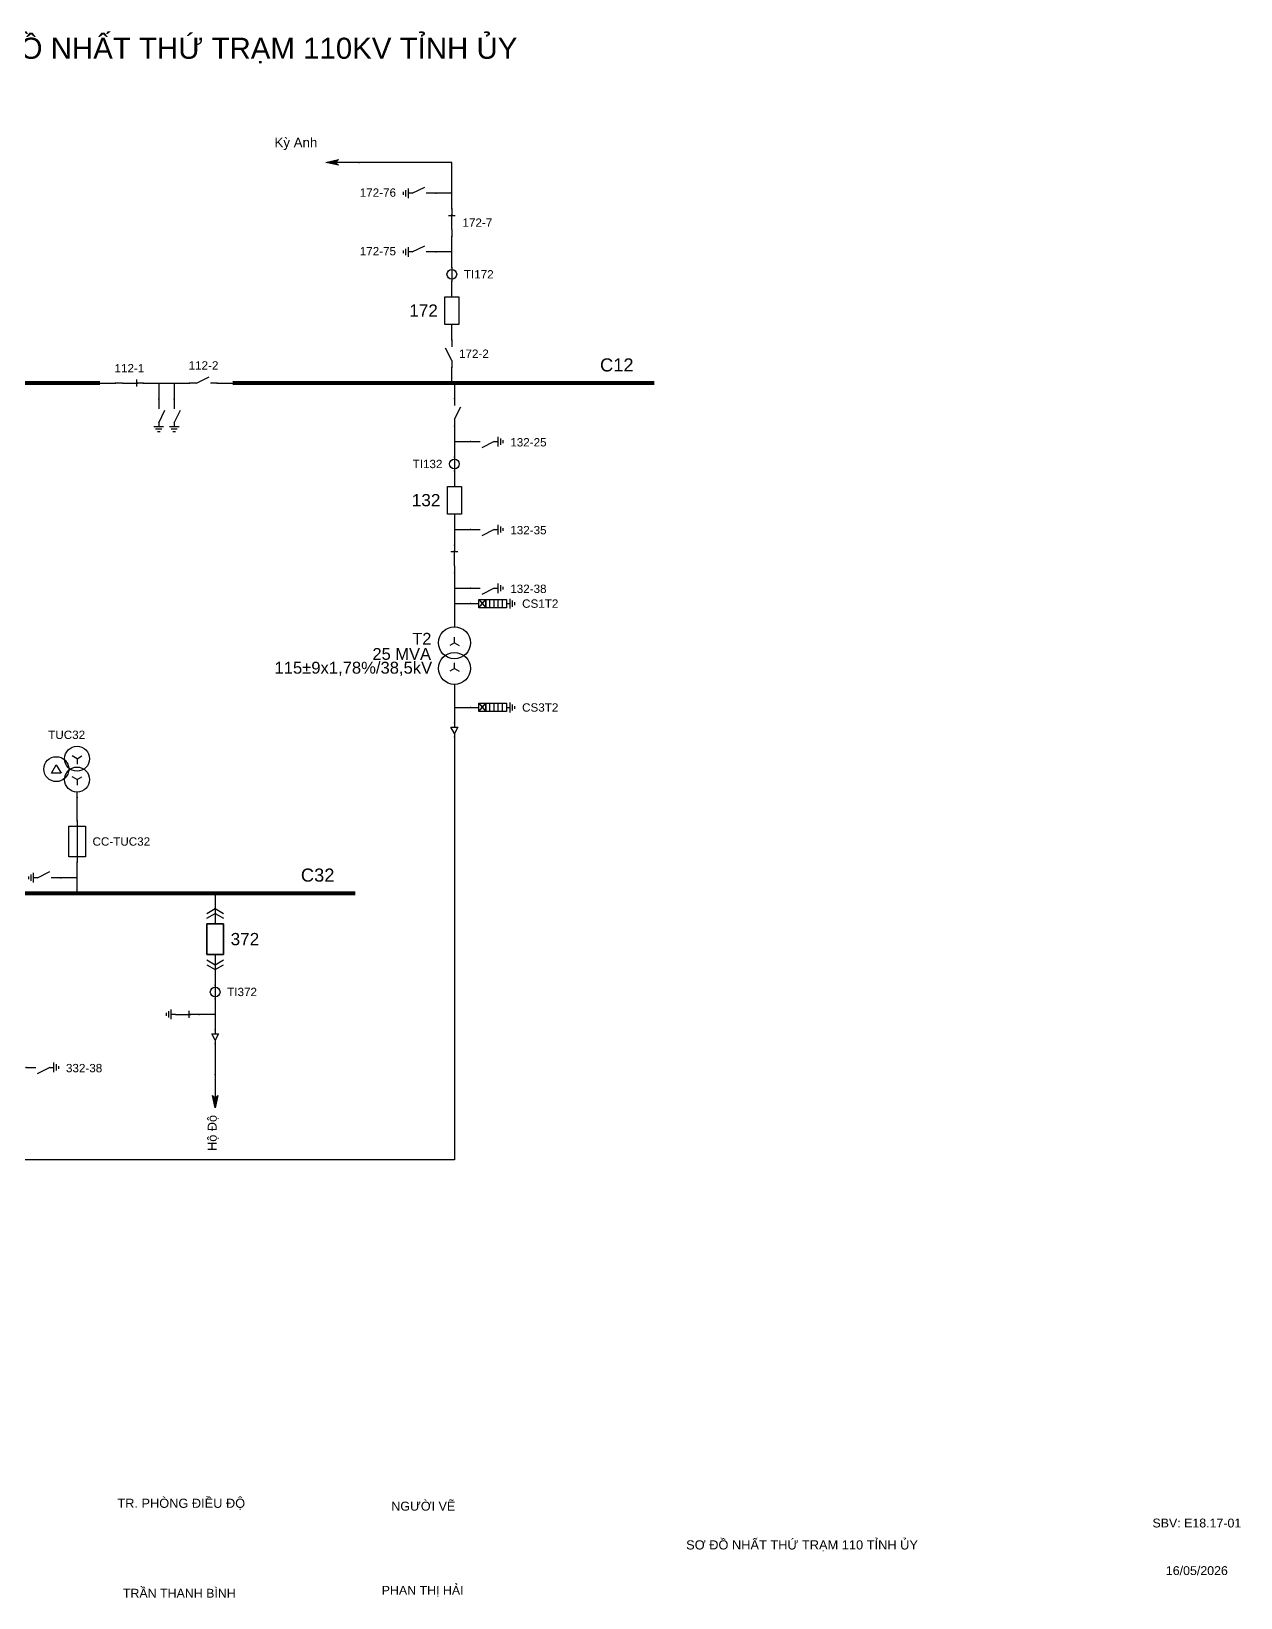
# Model space of a CAD drawing. Header units: millimetres. Extents: x -255 to 398, y 8 to 290.
# Drawn here: x 179.8 to 398, y 7.6 to 290 of the extents above; entities that cross this region are included whole.
import ezdxf

# ---------------------------------------------------------------- set-up
doc = ezdxf.new("R2010")
doc.units = ezdxf.units.MM
for name, color, linetype, lineweight in [('BUSBAR_110KV', 1, 'Continuous', 50), ('BUSBAR_35KV', 30, 'Continuous', 50), ('HV_110KV', 1, 'Continuous', 25), ('MV_35KV', 30, 'Continuous', 25)]:
    doc.layers.add(name, color=color, linetype=linetype, lineweight=lineweight)
doc.layers.add('SYM_PORTS', color=8, linetype='Continuous', plot=False)
doc.layers.add('TEXT', color=7, linetype='Continuous')
doc.styles.add('SLD_TEXT', font='arial.ttf')

# ---------------------------------------------------------------- blocks, each defined once
blk = doc.blocks.new('SYM_DISCONNECTOR_CLOSED')
at = {"lineweight": 25}
for points in [[(-0.625, 1.25), (0.625, 1.25)], [(0, 2.5), (0, 1.25)], [(0, -1.25), (0, 1.5)], [(0, -1.25), (0, -2.5)]]:
    blk.add_lwpolyline(points, dxfattribs=at)
at = {"layer": 'SYM_PORTS'}
for p in [(0, 2.5), (0, -2.5)]:
    blk.add_point(p, dxfattribs=at)
blk.add_attdef('DEVICE_CODE', (1.625, -0.5), '', height=2)
blk = doc.blocks.new('SYM_EARTHING_SWITCH_OPEN')
at = {"lineweight": 25}
for points in [[(0, 3), (0, 1.25)], [(0, -1.25), (-1.125, 1)], [(-0.875, -2), (0.875, -2)], [(-0.5625, -2.4375), (0.5625, -2.4375)], [(0, -1.25), (0, -2)], [(-0.25, -2.875), (0.25, -2.875)]]:
    blk.add_lwpolyline(points, dxfattribs=at)
at = {"layer": 'SYM_PORTS'}
blk.add_point((0, 3), dxfattribs=at)
blk.add_attdef('DEVICE_CODE', (1.875, 0), '', height=2)
blk = doc.blocks.new('SYM_DISCONNECTOR_OPEN')
at = {"lineweight": 25}
for points in [[(0, -1.25), (-1.125, 1)], [(0, 2.5), (0, 1.25)], [(0, -1.25), (0, -2.5)]]:
    blk.add_lwpolyline(points, dxfattribs=at)
at = {"layer": 'SYM_PORTS'}
for p in [(0, 2.5), (0, -2.5)]:
    blk.add_point(p, dxfattribs=at)
blk.add_attdef('DEVICE_CODE', (1, -0.5), '', height=2)
blk = doc.blocks.new('SYM_CIRCUIT_BREAKER')
at = {"lineweight": 25}
blk.add_lwpolyline([(-1.25, 2.5), (1.25, 2.5), (1.25, -2.5), (-1.25, -2.5)], close=True, dxfattribs=at)
at = {"layer": 'SYM_PORTS'}
for p in [(0, 2.5), (0, -2.5)]:
    blk.add_point(p, dxfattribs=at)
blk.add_attdef('DEVICE_CODE', (2.25, -0.5), '', height=2)
at = {"flags": 1}
blk.add_attdef('RATING', (2.25, -3.5), '', height=2, dxfattribs=at)
blk = doc.blocks.new('SYM_CURRENT_TRANSFORMER')
at = {"lineweight": 25}
blk.add_lwpolyline([(0, 1.25), (0, -1.25)], dxfattribs=at)
blk.add_circle((0, 0), 0.875, dxfattribs=at)
at = {"layer": 'SYM_PORTS'}
for p in [(0, 1.25), (0, -1.25)]:
    blk.add_point(p, dxfattribs=at)
blk.add_attdef('DEVICE_CODE', (1.875, -1.75), '', height=2)
at = {"flags": 1}
blk.add_attdef('RATIO', (1.875, -4.75), '', height=2, dxfattribs=at)
blk = doc.blocks.new('SYM_LINE_FEEDER_ARROW')
blk.add_hatch(color=7).paths.add_polyline_path([(0, -3), (-0.5, -0.75), (0, -1.25), (0.5, -0.75)])
at = {"lineweight": 25}
blk.add_lwpolyline([(0, 3), (0, -1.25)], dxfattribs=at)
blk.add_lwpolyline([(0, -3), (-0.5, -0.75), (0, -1.25), (0.5, -0.75)], close=True, dxfattribs=at)
at = {"layer": 'SYM_PORTS'}
blk.add_point((0, 3), dxfattribs=at)
blk.add_attdef('LINE_NAME', (1.5, 0), '', height=2)
blk = doc.blocks.new('SYM_SURGE_ARRESTER')
at = {"lineweight": 25}
for points in [[(0, 4), (0, 2.5)], [(-0.75, 2.5), (0.75, 1.25)], [(0.75, 2.5), (-0.75, 1.25)], [(-0.75, 0.5), (0.75, 0.5)], [(-0.75, -0.25), (0.75, -0.25)], [(-0.75, -1), (0.75, -1)], [(-0.75, -1.75), (0.75, -1.75)], [(0, -2.5), (0, -3.125)], [(-0.875, -3.125), (0.875, -3.125)], [(-0.5625, -3.5625), (0.5625, -3.5625)], [(-0.25, -4), (0.25, -4)]]:
    blk.add_lwpolyline(points, dxfattribs=at)
for points in [[(-0.75, 2.5), (0.75, 2.5), (0.75, 1.25), (-0.75, 1.25)], [(-0.75, 1.25), (0.75, 1.25), (0.75, -2.5), (-0.75, -2.5)]]:
    blk.add_lwpolyline(points, close=True, dxfattribs=at)
at = {"layer": 'SYM_PORTS'}
blk.add_point((0, 4), dxfattribs=at)
blk.add_attdef('DEVICE_CODE', (1.875, 1), '', height=2)
blk = doc.blocks.new('SYM_TRANSFORMER_2W')
at = {"lineweight": 25}
for points in [[(0, 2.3125), (0, 3.3125)], [(0, 2.3125), (-0.8625, 1.8125)], [(0, 2.3125), (0.8625, 1.8125)], [(0, -2.3125), (-0.8625, -2.8125)], [(0, -2.3125), (0, -1.3125)], [(0, -2.3125), (0.8625, -2.8125)]]:
    blk.add_lwpolyline(points, dxfattribs=at)
for centre in [(0, 2.3125), (0, -2.3125)]:
    blk.add_circle(centre, 2.875, dxfattribs=at)
at = {"layer": 'SYM_PORTS'}
for p in [(0, 5.1875), (0, -5.1875)]:
    blk.add_point(p, dxfattribs=at)
blk.add_attdef('DEVICE_CODE', (3.875, 2.1875), '', height=2)
at = {"flags": 1}
for tag, p in [('POWER', (3.875, -0.8125)), ('VOLTAGE_RATIO', (3.875, -3.8125))]:
    blk.add_attdef(tag, p, '', height=2, dxfattribs=at)
blk = doc.blocks.new('SYM_CABLE_TERMINATION')
at = {"lineweight": 25}
blk.add_lwpolyline([(-0.625, 0.5), (0.625, 0.5), (0, -0.625)], close=True, dxfattribs=at)
for points in [[(0, 1.25), (0, 0.5)], [(0, -0.625), (0, -1.25)]]:
    blk.add_lwpolyline(points, dxfattribs=at)
at = {"layer": 'SYM_PORTS'}
for p in [(0, 1.25), (0, -1.25)]:
    blk.add_point(p, dxfattribs=at)
blk = doc.blocks.new('SYM_DRAWOUT_BREAKER')
at = {"lineweight": 25}
for points in [[(-1.5, 4.625), (0, 5.5), (1.5, 4.625)], [(-1.5, 3.75), (0, 4.625), (1.5, 3.75)], [(0, 5.5), (0, 2.75)], [(0, -2.75), (0, -5.5)], [(-1.5, -3.75), (0, -4.625), (1.5, -3.75)], [(-1.5, -4.625), (0, -5.5), (1.5, -4.625)]]:
    blk.add_lwpolyline(points, dxfattribs=at)
at = {"lineweight": 35}
blk.add_lwpolyline([(-1.5, 2.75), (1.5, 2.75), (1.5, -2.75), (-1.5, -2.75)], close=True, dxfattribs=at)
at = {"layer": 'SYM_PORTS'}
for p in [(0, 5.5), (0, -5.5)]:
    blk.add_point(p, dxfattribs=at)
blk.add_attdef('DEVICE_CODE', (2.5, 2.5), '', height=2)
at = {"flags": 1}
blk.add_attdef('RATING', (2.5, -0.5), '', height=2, dxfattribs=at)
blk = doc.blocks.new('SYM_EARTHING_SWITCH_CLOSED')
at = {"lineweight": 25}
for points in [[(0, 3), (0, 1.25)], [(-0.625, 1.25), (0.625, 1.25)], [(0, -1.25), (0, 1.5)], [(-0.875, -2), (0.875, -2)], [(-0.5625, -2.4375), (0.5625, -2.4375)], [(0, -1.25), (0, -2)], [(-0.25, -2.875), (0.25, -2.875)]]:
    blk.add_lwpolyline(points, dxfattribs=at)
at = {"layer": 'SYM_PORTS'}
blk.add_point((0, 3), dxfattribs=at)
blk.add_attdef('DEVICE_CODE', (1.875, 0), '', height=2)
blk = doc.blocks.new('SYM_FUSE_DISCONNECTOR')
at = {"lineweight": 25}
blk.add_lwpolyline([(0, 3.75), (0, -3.75)], dxfattribs=at)
blk.add_lwpolyline([(-1.5, 2.75), (1.5, 2.75), (1.5, -2.75), (-1.5, -2.75)], close=True, dxfattribs=at)
at = {"layer": 'SYM_PORTS'}
for p in [(0, 3.75), (0, -3.75)]:
    blk.add_point(p, dxfattribs=at)
blk.add_attdef('DEVICE_CODE', (2.5, 0.75), '', height=2)
at = {"flags": 1}
blk.add_attdef('RATING', (2.5, -2.25), '', height=2, dxfattribs=at)
blk = doc.blocks.new('SYM_VOLTAGE_TRANSFORMER')
at = {"lineweight": 25}
for points in [[(0, 4.625), (0, 3.625)], [(0, 1.375), (-0.8625, 0.875)], [(0, 1.375), (0, 2.375)], [(0, 1.375), (0.8625, 0.875)], [(0, -2.375), (-0.8625, -2.875)], [(0, -2.375), (0, -1.375)], [(0, -2.375), (0.8625, -2.875)]]:
    blk.add_lwpolyline(points, dxfattribs=at)
blk.add_lwpolyline([(2.875, 0.25), (4.625, 0.25), (3.75, -1.25)], close=True, dxfattribs=at)
for centre in [(0, 1.375), (3.75, -0.5), (0, -2.375)]:
    blk.add_circle(centre, 2.25, dxfattribs=at)
at = {"layer": 'SYM_PORTS'}
blk.add_point((0, 4.625), dxfattribs=at)
blk.add_attdef('DEVICE_CODE', (7, 1.625), '', height=2)
at = {"flags": 1}
blk.add_attdef('RATIO', (7, -1.375), '', height=2, dxfattribs=at)

msp = doc.modelspace()

# ---------------------------------------------------------------- linework, layer by layer
at = {"layer": 'BUSBAR_110KV', "const_width": 0.721}
for points in [[(68.93, 226.59), (192.24, 226.59)], [(216.17, 226.59), (292.22, 226.59)]]:
    msp.add_lwpolyline(points, dxfattribs=at)
at = {"layer": 'BUSBAR_35KV', "const_width": 0.721}
msp.add_lwpolyline([(160.79, 134.59), (238.26, 134.59)], dxfattribs=at)
at = {"layer": 'HV_110KV'}
for points in [[(255.68, 260.8), (255.68, 266.37), (238.97, 266.37)], [(255.68, 260.8), (252.78, 260.8)], [(255.68, 258.02), (255.68, 260.8)], [(255.68, 250.23), (255.68, 253.02)], [(255.68, 250.23), (252.78, 250.23)], [(255.68, 247.45), (255.68, 250.23)], [(255.68, 242.16), (255.68, 244.95)], [(255.68, 234.38), (255.68, 237.16)], [(255.68, 226.59), (255.68, 229.38)], [(192.24, 226.59), (195.03, 226.59)], [(200.03, 226.59), (202.81, 226.59)], [(202.81, 226.59), (202.81, 223.68)], [(202.81, 226.59), (205.6, 226.59)], [(205.6, 226.59), (205.6, 223.68)], [(205.6, 226.59), (208.38, 226.59)], [(213.38, 226.59), (216.17, 226.59)], [(256.15, 226.59), (256.15, 223.81)], [(256.15, 218.81), (256.15, 216.02)], [(256.15, 216.02), (259.06, 216.02)], [(256.15, 216.02), (256.15, 213.24)], [(256.15, 210.74), (256.15, 207.95)], [(256.15, 202.95), (256.15, 200.17)], [(256.15, 200.17), (259.06, 200.17)], [(256.15, 200.17), (256.15, 197.38)], [(256.15, 192.38), (256.15, 189.59)], [(256.15, 189.59), (259.06, 189.59)], [(256.15, 189.59), (256.15, 186.81)], [(256.15, 186.81), (259.06, 186.81)], [(256.15, 186.81), (256.15, 182.63)]]:
    msp.add_lwpolyline(points, dxfattribs=at)
at = {"layer": 'MV_35KV'}
for points in [[(256.15, 172.26), (256.15, 168.08)], [(256.15, 168.08), (259.06, 168.08)], [(256.15, 168.08), (256.15, 165.29)], [(256.15, 162.79), (256.15, 160.09), (256.15, 86.48), (176, 86.48), (176, 95.18), (176, 97.88)], [(188.08, 147.66), (188.08, 151.84)], [(188.08, 137.38), (188.08, 140.16)], [(188.08, 137.38), (185.17, 137.38)], [(188.08, 134.59), (188.08, 137.38)], [(212.99, 134.59), (212.99, 131.81)], [(212.99, 120.81), (212.99, 118.02)], [(212.99, 115.52), (212.99, 112.74)], [(212.99, 112.74), (210.08, 112.74)], [(212.99, 112.74), (212.99, 109.95)], [(212.99, 107.45), (212.99, 101.88)]]:
    msp.add_lwpolyline(points, dxfattribs=at)

# ---------------------------------------------------------------- block references
at = {"layer": 'HV_110KV', "rotation": 270}
msp.add_blockref('SYM_LINE_FEEDER_ARROW', (235.97, 266.37), dxfattribs=at)
at = {"layer": 'HV_110KV'}
ref = msp.add_blockref('SYM_EARTHING_SWITCH_OPEN', (249.78, 260.8), dxfattribs=dict(at, rotation=270))
ref.add_attrib('DEVICE_CODE', '172-76', (239.07, 260.18), dxfattribs={"layer": 'TEXT', "height": 1.504, "style": 'SLD_TEXT'})
ref = msp.add_blockref('SYM_DISCONNECTOR_CLOSED', (255.68, 255.52), dxfattribs=at)
ref.add_attrib('DEVICE_CODE', '172-7', (257.6, 254.76), dxfattribs={"layer": 'TEXT', "height": 1.504, "style": 'SLD_TEXT'})
ref = msp.add_blockref('SYM_EARTHING_SWITCH_OPEN', (249.78, 250.23), dxfattribs=dict(at, rotation=270))
ref.add_attrib('DEVICE_CODE', '172-75', (239.07, 249.61), dxfattribs={"layer": 'TEXT', "height": 1.504, "style": 'SLD_TEXT'})
ref = msp.add_blockref('SYM_CURRENT_TRANSFORMER', (255.68, 246.2), dxfattribs=at)
ref.add_attrib('DEVICE_CODE', 'TI172', (257.85, 245.44), dxfattribs={"layer": 'TEXT', "height": 1.504, "style": 'SLD_TEXT'})
ref = msp.add_blockref('SYM_CIRCUIT_BREAKER', (255.68, 239.66), dxfattribs=at)
ref.add_attrib('DEVICE_CODE', '172', (248, 238.55), dxfattribs={"layer": 'TEXT', "height": 2.211, "style": 'SLD_TEXT'})
ref = msp.add_blockref('SYM_DISCONNECTOR_OPEN', (255.68, 231.88), dxfattribs=at)
ref.add_attrib('DEVICE_CODE', '172-2', (256.97, 231.12), dxfattribs={"layer": 'TEXT', "height": 1.504, "style": 'SLD_TEXT'})
ref = msp.add_blockref('SYM_DISCONNECTOR_CLOSED', (197.53, 226.59), dxfattribs=dict(at, rotation=270))
ref.add_attrib('DEVICE_CODE', '112-1', (194.84, 228.51), dxfattribs={"layer": 'TEXT', "height": 1.504, "style": 'SLD_TEXT'})
ref = msp.add_blockref('SYM_DISCONNECTOR_OPEN', (210.88, 226.59), dxfattribs=dict(at, rotation=270))
ref.add_attrib('DEVICE_CODE', '112-2', (208.2, 229.01), dxfattribs={"layer": 'TEXT', "height": 1.504, "style": 'SLD_TEXT'})
ref = msp.add_blockref('SYM_DISCONNECTOR_OPEN', (256.15, 221.31), dxfattribs=dict(at, xscale=-1))
ref.add_attrib('DEVICE_CODE', '132-2', (249.49, 220.56), dxfattribs={"layer": 'TEXT', "extrusion": (0, 0, -1), "height": 1.504, "style": 'SLD_TEXT'})
ref = msp.add_blockref('SYM_EARTHING_SWITCH_OPEN', (205.6, 220.68), dxfattribs=dict(at, xscale=-1))
ref.add_attrib('DEVICE_CODE', '112-25', (208.99, 215.01), dxfattribs={"layer": 'TEXT', "extrusion": (0, 0, -1), "height": 1.504, "style": 'SLD_TEXT'})
ref = msp.add_blockref('SYM_EARTHING_SWITCH_OPEN', (202.81, 220.68), dxfattribs=dict(at, xscale=-1))
ref.add_attrib('DEVICE_CODE', '112-15', (199.67, 215.01), dxfattribs={"layer": 'TEXT', "extrusion": (0, 0, -1), "height": 1.504, "style": 'SLD_TEXT'})
ref = msp.add_blockref('SYM_EARTHING_SWITCH_OPEN', (262.06, 216.02), dxfattribs=dict(at, rotation=90))
ref.add_attrib('DEVICE_CODE', '132-25', (266.22, 215.15), dxfattribs={"layer": 'TEXT', "height": 1.504, "style": 'SLD_TEXT'})
ref = msp.add_blockref('SYM_CURRENT_TRANSFORMER', (256.15, 211.99), dxfattribs=at)
ref.add_attrib('DEVICE_CODE', 'TI132', (248.61, 211.24), dxfattribs={"layer": 'TEXT', "height": 1.504, "style": 'SLD_TEXT'})
ref = msp.add_blockref('SYM_CIRCUIT_BREAKER', (256.15, 205.45), dxfattribs=at)
ref.add_attrib('DEVICE_CODE', '132', (248.46, 204.36), dxfattribs={"layer": 'TEXT', "height": 2.212, "style": 'SLD_TEXT'})
ref = msp.add_blockref('SYM_EARTHING_SWITCH_OPEN', (262.06, 200.17), dxfattribs=dict(at, rotation=90))
ref.add_attrib('DEVICE_CODE', '132-35', (266.22, 199.3), dxfattribs={"layer": 'TEXT', "height": 1.504, "style": 'SLD_TEXT'})
ref = msp.add_blockref('SYM_DISCONNECTOR_CLOSED', (256.15, 194.88), dxfattribs=dict(at, xscale=-1))
ref.add_attrib('DEVICE_CODE', '132-3', (248.86, 194.14), dxfattribs={"layer": 'TEXT', "extrusion": (0, 0, -1), "height": 1.504, "style": 'SLD_TEXT'})
ref = msp.add_blockref('SYM_EARTHING_SWITCH_OPEN', (262.06, 189.59), dxfattribs=dict(at, rotation=90))
ref.add_attrib('DEVICE_CODE', '132-38', (266.22, 188.73), dxfattribs={"layer": 'TEXT', "height": 1.504, "style": 'SLD_TEXT'})
ref = msp.add_blockref('SYM_SURGE_ARRESTER', (263.06, 186.81), dxfattribs=dict(at, rotation=90))
ref.add_attrib('DEVICE_CODE', 'CS1T2', (268.35, 186.06), dxfattribs={"layer": 'TEXT', "height": 1.504, "style": 'SLD_TEXT'})
ref = msp.add_blockref('SYM_TRANSFORMER_2W', (256.15, 177.44), dxfattribs=at)
ref.add_attrib('DEVICE_CODE', 'T2', (248.55, 179.43), dxfattribs={"layer": 'TEXT', "height": 2.109, "style": 'SLD_TEXT'})
at = {"layer": 'MV_35KV'}
ref = msp.add_blockref('SYM_SURGE_ARRESTER', (263.06, 168.08), dxfattribs=dict(at, rotation=90))
ref.add_attrib('DEVICE_CODE', 'CS3T2', (268.35, 167.33), dxfattribs={"layer": 'TEXT', "height": 1.504, "style": 'SLD_TEXT'})
ref = msp.add_blockref('SYM_VOLTAGE_TRANSFORMER', (188.08, 156.46), dxfattribs=dict(at, rotation=180))
ref.add_attrib('DEVICE_CODE', 'TUC32', (182.88, 162.4), dxfattribs={"layer": 'TEXT', "height": 1.504, "style": 'SLD_TEXT'})
for name, p in [('SYM_CABLE_TERMINATION', (256.15, 164.04)), ('SYM_CABLE_TERMINATION', (212.99, 108.7)), ('SYM_LINE_FEEDER_ARROW', (212.99, 98.88))]:
    msp.add_blockref(name, p, dxfattribs=at)
ref = msp.add_blockref('SYM_FUSE_DISCONNECTOR', (188.08, 143.91), dxfattribs=at)
ref.add_attrib('DEVICE_CODE', 'CC-TUC32', (190.87, 143.16), dxfattribs={"layer": 'TEXT', "height": 1.504, "style": 'SLD_TEXT'})
ref = msp.add_blockref('SYM_EARTHING_SWITCH_OPEN', (182.17, 137.38), dxfattribs=dict(at, rotation=270))
ref.add_attrib('DEVICE_CODE', 'TUC32-24', (168.32, 136.75), dxfattribs={"layer": 'TEXT', "height": 1.504, "style": 'SLD_TEXT'})
ref = msp.add_blockref('SYM_DRAWOUT_BREAKER', (212.99, 126.31), dxfattribs=at)
ref.add_attrib('DEVICE_CODE', '372', (215.78, 125.21), dxfattribs={"layer": 'TEXT', "height": 2.212, "style": 'SLD_TEXT'})
ref = msp.add_blockref('SYM_CURRENT_TRANSFORMER', (212.99, 116.77), dxfattribs=at)
ref.add_attrib('DEVICE_CODE', 'TI372', (215.16, 116.03), dxfattribs={"layer": 'TEXT', "height": 1.504, "style": 'SLD_TEXT'})
ref = msp.add_blockref('SYM_EARTHING_SWITCH_CLOSED', (207.08, 112.74), dxfattribs=dict(at, xscale=-1, rotation=270))
ref.add_attrib('DEVICE_CODE', '372-76', (196.38, 111.99), dxfattribs={"layer": 'TEXT', "extrusion": (0, 0, -1), "height": 1.504, "style": 'SLD_TEXT'})
ref = msp.add_blockref('SYM_EARTHING_SWITCH_OPEN', (181.91, 103.17), dxfattribs=dict(at, rotation=90))
ref.add_attrib('DEVICE_CODE', '332-38', (186.08, 102.3), dxfattribs={"layer": 'TEXT', "height": 1.504, "style": 'SLD_TEXT'})

# ---------------------------------------------------------------- texts
at = {"layer": 'TEXT', "attachment_point": 7, "style": 'SLD_TEXT'}
for s, insert, char_height in [('SƠ ĐỒ NHẤT THỨ TRẠM 110KV TỈNH ỦY', (164.32, 284.22), 3.8005), ('Kỳ Anh', (223.69, 268.59), 1.715), ('C12', (282.41, 228.64), 2.361), ('25 MVA', (241.36, 176.64), 2.126), ('115±9x1,78%/38,5kV', (223.69, 173.78), 2.1433), ('C32', (228.45, 136.64), 2.363), ('TR. PHÒNG ĐIỀU ĐỘ', (195.35, 23.39), 1.6497), ('NGƯỜI VẼ', (244.75, 23.22), 1.622), ('SBV: E18.17-01', (382.05, 20.19), 1.599), ('SƠ ĐỒ NHẤT THỨ TRẠM 110 TỈNH ỦY', (297.94, 15.88), 1.6534), ('16/05/2026', (384.47, 11.61), 1.599), ('TRẦN THANH BÌNH', (196.35, 7.55), 1.599), ('PHAN THỊ HẢI', (243.03, 7.73), 1.599)]:
    msp.add_mtext(s, dxfattribs=dict(at, insert=insert, char_height=char_height))
at = {"layer": 'TEXT', "insert": (213.63, 88.12), "char_height": 1.635, "attachment_point": 7, "rotation": 90, "style": 'SLD_TEXT'}
msp.add_mtext('Hộ Độ', dxfattribs=at)

doc.saveas('drawing.dxf')
